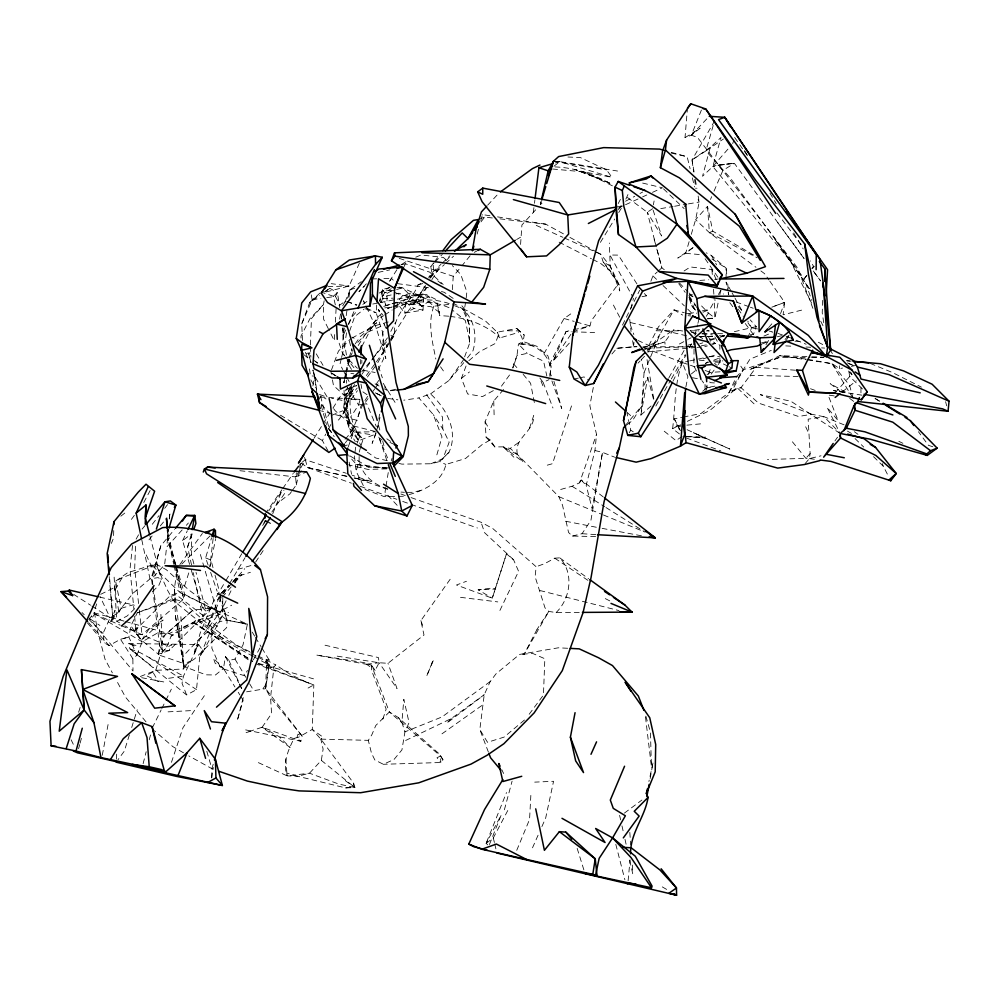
<?xml version="1.0" encoding="UTF-8"?>
<svg xmlns="http://www.w3.org/2000/svg" width="999" height="999" viewBox="0 0 999 999"><rect width="100%" height="100%" fill="white"/><g stroke="black" fill="none" stroke-linecap="round" stroke-linejoin="round"><path stroke-width="0.75" stroke-dasharray="5 3.75" d="M222.802 598.114L222.452 615.621L211.9 627.684L211.875 648.289L220.604 667.994L244.505 675.749L247.452 670.454M189.598 564.36L182.605 540.621L191.458 533.903L191.421 554.383L194.118 564.872M341.596 357.467L342.57 353.396L343.244 327.859M346.428 383.216L346.428 380.232M346.441 378.746L346.453 372.777M361.8 447.427L358.391 440.409L349.313 428.321L343.631 407.679L345.879 389.96L356.693 385.402C342.22 400.349 344.618 425.037 355.282 441.508M860.963 387.849L860.951 393.718L859.914 396.316M361.825 363.399L361.85 360.289M679.407 433.903L672.602 428.708C675.411 406.593 674.2 383.866 682.392 362.537L688.286 361.238M705.007 389.385L705.032 383.853M726.073 278.983L726.136 268.182L711.488 255.544L706.218 252.809M694.03 349.175L693.893 366.096L698.139 374.088M403.359 496.266L384.353 496.653L365.384 489.66L356.119 471.328L359.103 460.576L359.19 453.521M595.629 536.575L572.29 536.051L568.556 532.455L562.499 505.119L558.841 496.678L517.407 454.47L510.189 448.439L503.496 447.053L523.051 461.9L517.407 454.47C513.511 437.899 534.59 431.668 533.728 415.484L528.833 430.132M321.328 760.376L354.882 787.524L338.811 784.078L309.478 773.201L287.113 775.861L286.813 773.064L297.839 776.298L309.478 773.201L321.328 760.376L323.114 749.113L320.841 739.123L323.064 737.162L312.287 729.432L298.651 737.175L294.006 738.423C288.286 750.162 282.38 762.637 287.113 775.861L297.839 776.298L345.654 787.911L354.882 787.524L353.584 783.104L320.841 739.123L312.287 729.432L313.823 684.914L256.905 664.285M113.736 530.581L113.536 537.999L111.389 543.419M250.899 731.231L245.704 732.704L262.125 727.247L300.874 741.246L296.753 738.336L297.989 734.203L302.16 736.151L265.634 688.686L269.206 660.077L266.658 659.552L265.634 688.686L270.554 697.627L302.16 736.151L300.874 741.246L244.193 729.595M135.502 546.303L134.69 568.543L138.611 603.883M707.454 318.881L714.884 318.144L714.085 296.815M822.701 300.362L822.227 312.812L824.088 325.012M594.954 450.524L602.522 452.372L592.07 508.416L586.188 485.352L594.954 450.524L596.528 434.365L589.847 405.631L593.618 385.864M243.269 697.602L237.238 720.754L243.157 700.224L240.697 696.253M310.289 346.553L310.851 357.142M310.352 345.005L311.476 318.531L323.451 304.595L324.775 297.59M211.451 777.821L211.9 768.78L213.574 762.911M448.726 316.196L439.36 315.584L439.535 312.3L435.989 299.475L426.111 294.455L421.191 294.405L380.357 302.535M392.919 303.758L396.978 302.772L404.67 313.124L423.014 310.065L423.663 297.465L402.609 287.887L395.154 286.276M530.844 795.404L529.557 819.43L516.271 851.473M334.653 334.565L334.315 340.746L328.971 330.007M335.352 322.202L336.126 308.291L333.354 296.266L322.427 292.52M360.489 364.036L360.751 359.44M168.082 529.42L167.108 543.543L168.369 529.695M389.523 287.687L382.48 289.46L382.093 296.204L379.583 300.999L386.151 305.419L391.571 304.096M219.867 593.169L227.135 620.229L226.686 627.572L194.68 658.778L183.641 666.333L175.387 615.859L174.363 589.123L177.173 568.256M116.371 759.153L116.746 753.109M611.95 353.958L616.87 348.276L633.653 346.803L633.94 342.133M488.399 752.097L479.832 729.545L484.215 694.742L490.222 681.518L496.003 673.85L519.53 654.432L558.341 647.802L568.781 648.326M549.862 375.187C553.558 358.479 537.849 343.931 521.715 343.831C523.838 339.785 521.328 335.539 518.768 332.405L519.193 330.906L516.783 328.471L497.19 332.205L485.452 320.966L466.97 310.539L454.57 305.706M452.347 289.673L453.259 276.298L460.976 266.97M627.072 424.787L632.704 420.329L641.733 405.981L644.068 372.615L641.321 359.727M376.673 305.057L376.136 312.787L382.692 332.417L385.814 358.566L376.061 327.51L363.449 300.799L366.583 307.205M685.027 137.637L700.112 128.234L691.37 135.202L685.027 137.637L687.312 109.69M490.222 681.518L442.045 716.92L404.945 731.855L401.885 722.364L403.821 699.275L409.078 722.639L404.945 731.855L401.923 749.912L393.993 759.502L383.341 764.285L374.862 760.002L371.478 753.146L368.306 740.346L371.84 734.777L375.774 725.511L389.373 711.975L371.453 665.222L364.123 662.637L316.471 655.057L371.453 665.222L375.137 670.329L379.096 662.749L378.471 657.579L322.315 644.58M199.725 656.842L196.491 689.647L186.626 694.967L129.92 648.863L128.596 643.531L198.689 644.555L203.197 651.061L199.725 656.842L211.9 627.684M169.355 518.931L169.78 514.323L171.304 512.012M377.772 427.847L379.583 413.549M629.732 319.33L631.031 331.506M628.109 880.806L630.057 859.802M176.386 566.633L184.765 594.48L183.766 598.938L142.008 634.602L136.401 634.552L137.213 625.923L134.39 631.181L141.608 640.209L158.379 654.233L169.131 650.536L211.513 608.091L247.402 624.175L243.007 644.929L235.002 659.09L228.908 660.439L225.412 656.543L223.476 668.468L234.952 686.987M467.42 357.954L472.927 350.849C478.571 332.892 472.34 311.351 453.996 303.796L433.828 306.218L423.663 297.465L410.651 293.069L405.744 302.16L404.67 313.124L414.023 308.541L423.014 310.065M213.149 538.486L209.852 566.833M411.089 497.602L481.081 522.265L492.719 528.471L536.151 566.745L535.102 576.76L545.004 607.854L548.788 611.438L556.118 612.549L580.894 612.412M132.53 545.466L129.995 569.155L133.866 608.703M211.8 777.909L213.349 767.519M651.073 405.981L640.859 415.084L644.093 384.94L647.764 377.272L654.095 401.523M306.144 681.98L290.459 674.5L275.836 664.934L273.938 666.895L270.554 697.627L271.591 713.598L262.125 727.247L290.097 747.439L279.121 736.65L262.125 727.247M169.268 518.843L169.78 514.323L167.882 516.633M466.183 297.939L466.87 291.845L460.714 274.375L452.297 265.534M520.579 244.455L521.915 224.987L537.337 207.979M642.032 296.703L646.303 295.891L646.753 292.07M549.949 376.486L551.173 366.483L547.927 355.919L536.663 346.216L523.164 341.558L518.456 343.993L516.97 355.594L513.036 367.894M533.304 212.587L534.265 204.857M534.465 203.309L534.852 200.212M226.136 600.761L221.478 610.289L200.312 638.311L194.493 653.383L195.417 646.128L198.689 644.555L183.504 676.098L182.03 683.254L186.626 694.967M769.829 281.169L784.677 302.385L783.091 314.785L804.869 309.315M805.182 463.561L809.39 458.603L810.127 453.521L808.141 419.155L824.212 416.783L844.58 425.037M159.615 645.916L162.437 650.536L169.131 650.536L171.691 644.355L158.379 654.233L159.615 645.916L153.047 591.258M355.694 447.227L354.433 455.769L356.119 471.328M183.279 669.005L184.078 663.623L190.072 661.338L183.279 669.005L155.769 670.341L138.761 677.122M345.741 329.87L343.219 335.489L344.368 327.859M346.191 315.672L347.103 309.565M348.938 297.365L350.087 289.747L361.313 281.631M258.504 657.342L265.272 661.001L269.905 665.446L268.806 667.807L265.634 688.686L246.616 691.82M346.541 332.767L344.755 344.343L346.99 358.641M312.899 385.939L314.473 376.049L313.361 370.229M354.745 384.503L350.324 390.796L349.2 397.889L344.842 411.401L338.798 419.755L334.99 421.79M350.574 393.643L351.723 386.451M516.783 328.471L524.2 335.09L523.164 341.558L521.715 343.831M385.764 487.637L385.015 492.182L398.613 506.905M386.014 486.126L388.261 472.49M344.618 379.782L343.906 382.654L344.418 379.67M344.667 378.184L345.442 373.713M345.691 372.227L348.763 358.928M465.609 302.322L464.435 309.053L469.305 324.85L469.48 343.781L469.305 324.85L462.887 309.365L464.435 309.053L461.126 304.82M249.85 651.785L236.164 644.855L207.492 623.776L181.731 601.111L172.889 599L137.288 612.762L130.894 625.886L128.921 637.037L136.838 655.244L132.867 658.791L133.004 671.003L89.298 618.381L94.555 613.935L120.28 625.174M640.859 415.084L647.764 377.272M650.162 778.483L653.146 762.137L648.9 781.53M339.598 319.118L340.709 313.162M102.26 755.269L108.229 723.751M653.371 204.832L654.095 200.974M718.131 364.623L719.867 362.25L720.441 359.24M503.608 446.853L494.892 446.94L490.247 439.947L482.167 444.567L465.497 458.541L445.866 464.46C442.145 482.267 422.515 491.458 406.281 495.304M685.851 387.013L687.899 376.81L682.392 362.537L642.906 347.315M210.002 566.495L215.547 539.26M292.307 490.484L296.316 484.877L295.592 476.923L296.453 472.777M376.561 430.794L380.719 414.747M707.692 318.419L714.884 318.144L718.581 300.649M719.817 294.817L720.741 290.447L723.463 294.118M512.587 367.944L516.97 355.594L527.197 353.359L543.568 361.201L546.815 375.936M296.316 484.877L298.901 473.239M299.225 471.778L301.149 463.049L307.48 467.52L351.436 483.166M343.906 382.654L344.543 379.807M344.867 378.396L346.141 372.714M541.033 201.586L540.359 204.52L543.956 201.923M341.271 358.828L339.972 364.273L342.769 369.58M344.967 378.346L346.041 374.026M346.391 372.59L349.937 358.216L346.466 371.291M390.946 340.871L394.655 332.867C392.52 315.047 412.45 300.487 417.957 284.977L422.664 282.567M410.651 293.069L402.447 295.741L396.978 302.772L405.744 302.16L418.593 299.463L423.663 297.465L410.04 294.992L402.447 295.741L391.396 290.934L382.48 289.46L379.583 300.999L384.652 292.744L391.208 288.699M694.879 335.402L697.539 324.85M697.914 323.339L698.676 320.329M143.119 763.661L146.179 751.735M149.238 739.822L151.149 732.379M351.598 384.777L350 390.809L344.393 395.654L346.391 394.655L346.216 393.306M630.694 308.866L633.503 298.326M809.215 288.524L790.621 261.538L712.836 166.521L721.041 137.462L710.289 147.29L702.534 176.261L712.836 166.521L731.718 144.768M152.872 584.627L151.985 578.496L160.827 545.754L174.5 529.42M504.383 809.777L512.087 781.168M78.571 748.688L79.708 744.567M80.082 743.206L81.581 737.712M359.802 400.474L358.566 404.982L350.537 417.282M477.135 234.091L479.183 226.586M480.819 220.592L482.455 214.598L491.508 215.971M541.158 201.636L540.359 204.52L541.258 201.536M194.493 653.383L200.212 633.004L213.311 601.835L225.187 581.78M359.203 452.122L360.801 446.466M361.201 445.054L363.137 439.148C351.498 428.409 349.388 411.8 350.137 396.84L351.598 392.482L346.416 386.201M436.863 454.845L441.983 437L433.304 414.647L418.893 397.939L403.758 400.199M208.129 565.134L205.632 557.879L211.538 537.824M160.827 545.754L151.398 577.584L152.31 585.177M191.546 565.009L187.625 546.89L191.458 533.903M689.123 241.633L685.651 253.346L677.772 258.067L694.38 246.641L685.651 253.346L700.848 254.645M691.283 234.315L695.616 219.68L699.163 202.035L698.139 196.016M175.387 564.185L167.745 532.442L168.594 529.557M155.769 670.341L160.19 655.431L167.42 645.766L171.116 636.076C189.123 621.528 211.776 616.333 231.656 605.219M347.54 298.326L350.087 289.747L355.394 288.037M96.603 603.945L94.343 611.413L97.29 629.969L105.095 659.427L112.363 672.864M350.025 386.738L346.203 399.363L349.313 428.321L363.137 439.148M349.2 357.467L351.885 348.676L352.197 351.236M398.988 463.436L401.898 464.123L430.869 463.761L439.622 461.563L448.951 452.335C458.866 431.168 446.266 408.379 430.557 393.918L418.893 397.939M499.912 610.451L518.606 571.316L513.586 559.79L506.481 553.833L492.27 598.201L456.468 585.002L466.471 581.281M78.634 712.237L80.457 706.405M129.395 734.864L124.313 751.136L117.994 759.727M131.706 727.472L137.25 709.727M413.673 303.933L425.412 285.702L413.673 303.933L405.094 305.382M391.183 461.051L392.058 458.291M732.717 143.619L733.878 139.96M158.379 654.233L164.348 635.614L192.894 610.152L211.513 608.091L217.907 611.688L188.774 589.934L166.246 569.667L155.657 563.848L127.56 572.777L115.609 581.193L114.336 591.283L122.053 577.784L152.585 565.933L155.657 563.848L167.557 590.297L173.239 600.436L219.842 638.386L252.322 655.931M184.565 586.013L189.535 570.566M506.481 553.833L492.27 598.201L478.171 589.847L492.644 587.974L495.716 589.023L478.171 589.847M367.707 396.366C357.492 410.152 357.043 429.857 342.757 441.196M433.828 306.218C427.397 323.164 432.467 341.883 435.826 359.028M382.842 719.193L386.163 709.078L371.453 670.117L371.453 665.222L366.546 664.235L375.137 670.329M571.515 405.919L552.509 463.686L544.805 465.859M171.453 762.349L182.954 727.759L204.857 694.979M124.051 621.128L94.118 612.787L91.146 616.395M348.276 446.828L353.596 432.018L375.124 431.83M349.65 331.019L354.67 316.646L363.961 309.253M376.061 432.192L372.14 443.381L376.099 433.266M560.689 489.473L572.04 486.251L579.532 482.829L596.528 434.365M187.625 546.89L192.795 532.255M750.399 334.69L753.458 334.565L756.268 326.611L750.212 319.88M299.688 467.12L300.662 464.41M747.876 337.924L751.535 327.834L747.789 321.104M357.192 443.119L359.69 436.263L348.514 419.018L344.355 403.933L344.068 390.247M272.727 513.761L281.368 491.933L283.978 490.222M464.622 356.855L469.88 342.532L465.409 320.604L452.497 310.115M706.305 389.947L707.18 387.562L706.83 383.154M780.531 313.649L784.677 302.385L771.99 307.03M331.431 370.08L338.461 351.074L350.524 338.886M302.472 340.372L301.735 323.863L309.628 302.66L312.175 299.712L319.767 294.83M493.344 390.621L482.517 396.578L467.632 393.956L461.401 378.396L467.682 361.675M110.727 621.628L115.022 610.302L112.937 619.692L110.727 621.628L132.979 593.306L150 578.883L158.142 577.609L161.264 579.645L158.766 585.526L152.185 591.858M650.861 281.293L652.921 275.911L657.379 271.853M350.324 390.796L344.355 404.945L344.842 411.401L342.882 414.086L349.2 397.889L357.18 388.024M136.838 655.244L142.183 641.795L157.467 633.004L168.943 633.628L172.852 635.202L193.868 623.189L252.622 661.276M219.305 596.715L207.118 627.297L220.404 599.425L220.417 593.93L229.445 585.764M812.899 308.341L797.602 268.007L697.464 137.412L691.37 135.202L701.935 108.704M489.423 844.58L501.236 814.972L486.126 843.368L490.422 847.227M708.303 374.288L711.026 367.47M486.55 842.269L506.505 792.532M380.981 302.572L382.629 298.526L386.963 295.866L394.455 294.218M344.967 302.073L350.087 289.747M644.068 372.615L649.962 358.429M650.549 357.005L659.989 334.29L674.063 309.852L684.315 312.749M494.892 446.94L486.101 437.212L485.077 421.803L493.743 401.011L503.746 389.26M710.476 199.45L711.663 196.678M714.035 191.134L722.926 170.354L734.377 163.337L804.095 258.579M301.735 323.863L312.175 299.712L311.164 294.48M342.882 414.086L349.875 397.989M359.428 263.049L349.101 286.039L324.213 292.42M404.183 266.483L405.382 263.761L429.72 272.178L443.181 284.465M532.504 847.801L538.761 833.653M541.895 826.585L545.654 818.106L553.558 781.293L534.715 782.13M348.276 324.25L353.958 311.613M304.233 354.882L307.729 357.879L310.027 352.784L303.059 353.883M132.867 658.791L120.517 639.26L128.921 637.037L120.517 639.26L109.116 645.591L104.371 642.894L103.009 633.441L110.115 617.732L118.943 612.337L121.154 608.279L115.609 581.193L122.053 577.784M350.537 386.925L344.218 400.811L331.531 398.114M625.874 199.088L629.045 192.145M348.651 324.35L352.31 316.496L357.093 310.989M318.768 399.95L320.529 396.178L326.011 398.951M683.179 417.07L700.898 413.561L728.995 392.632L736.488 376.71L743.231 369.792L749.912 359.19L771.265 350.387M182.605 540.621L187.325 530.806M228.796 595.317L232.13 588.511M234.79 583.066L238.112 576.261L241.858 574.537L232.105 585.851M350.299 356.78L352.272 352.722M152.298 727.909L161.139 709.927M161.826 708.541L165.222 701.623M165.909 700.237L171.353 689.173M622.502 325.087L639.647 290.297M672.939 381.243L685.814 355.219M378.047 370.005L383.554 358.903L382.692 332.417L385.651 329.27M642.357 351.086L647.477 348.127L658.466 326.86L674.063 309.852L682.592 315.085M549.35 364.697L566.046 331.531L572.04 330.132M361.925 346.316L374.588 321.728L383.429 315.834M326.735 297.652L335.464 296.416L337.425 292.632L329.882 288.324L327.36 289.385M390.784 331.418L395.479 322.427M328.159 451.123L322.39 440.547L325.774 434.115M328.484 428.971L331.181 423.826M618.206 203.571L620.379 199.45M486.126 843.368L493.306 837.936L508.566 809.015M143.781 502.497L150.137 490.509M795.479 370.229L756.118 367.307L740.996 387.699L731.93 390.971L743.231 369.792L779.22 357.492L809.989 357.53M388.424 342.844L377.422 363.374L382.342 377.784M389.16 341.471L409.028 309.965L425.836 288.274M202.56 652.622L222.452 615.621M687.861 345.941L689.884 347.003L691.92 343.231M267.395 520.954L265.122 520.754L262.312 525.924L265.771 520.879M296.765 475.249L305.307 459.677L304.558 457.405M668.905 377.822L685.351 348.127M253.346 659.864L259.977 647.964M786.575 339.847L789.372 334.84M136.101 539.148L138.961 534.09M629.245 432.767L630.731 430.157L626.997 412.999M543.918 353.808L564.073 318.519L572.127 312.962M655.856 406.044L670.566 380.294M671.34 378.946L685.264 354.558M689.135 347.777L691.458 343.718M223.601 593.906L228.796 584.865M229.545 583.578L245.042 557.742M694.068 171.94L692.032 159.902L714.41 121.279L705.868 150.949L692.032 159.902L693.618 171.928M703.034 312.212L709.789 309.315L715.259 299.875M718.393 294.48L720.741 290.447M376.361 361.85L390.06 342.195M225.974 580.444L241.795 553.696M579.532 482.829L581.193 480.032L603.159 496.828M342.682 305.844L345.592 300.974L337.949 306.393M94.118 612.787L94.555 613.935L91.409 619.168L89.298 618.381M518.556 442.582L510.189 448.439M600.387 242.382L614.735 219.018M618.718 212.525L621.902 207.33M765.971 344.717L769.105 339.61M391.433 339.835L393.856 336.039M618.481 209.753L622.177 203.833M728.995 392.632L743.231 369.792L738.823 363.236M314.086 438.224L322.302 425.124M323.127 423.813L329.695 413.324M332.979 408.091L341.208 394.98L351.598 392.482M414.285 302.685L417.095 302.897L426.935 287.387M431.868 279.633L438.424 269.293M358.191 345.529L368.007 330.12L378.996 315.896L382.217 313.174M396.89 269.73L388.723 282.48L391.571 278.409L394.455 281.468M430.444 277.897L433.803 272.69L433.166 265.047L430.756 266.696L431.98 272.877L428.546 277.41M706.243 316.321L708.403 313.012L699.799 304.096M430.407 277.909L433.803 272.69L431.98 272.877L440.984 264.31M255.619 562.1L264.173 549.075M141.608 640.209L148.888 629.27L163.087 620.067L141.608 640.209L134.39 631.181L124.9 625.836M268.756 510.864L281.368 491.933M391.233 337.999L394.655 332.854M570.904 334.315L549.775 365.422M572.29 536.051L582.042 533.703L590.933 520.329L602.522 452.372L614.71 457.192M362.625 403.696L360.839 406.356L357.18 420.379L321.478 410.976M647.976 351.948L659.989 334.29M386.451 341.895L361.788 371.778M271.84 512.05L286.588 490.596M365.484 402.222L368.019 398.564M373.077 391.221L374.762 388.786M375.599 387.562L378.122 383.891M265.16 513.911L281.855 489.822M282.729 488.561L293.269 473.351M376.186 384.128L378.733 380.457M355.244 343.831L360.302 336.551L376.635 322.727L356.905 343.269M262.937 688.786L265.572 685.002M834.927 440.946L837.537 437.2M361.8 374.413L374.175 356.755M375.05 355.494L387.425 337.849M430.557 393.918L449.013 380.432L463.573 359.715M337.212 656.156L379.096 662.749L387.987 663.299L424.001 634.989L420.866 620.641L451.96 576.723M291.496 491.608L289.897 493.843L277.135 503.434M682.667 331.019L673.751 329.608L664.884 341.883L644.667 348.389M179.87 564.522L202.397 533.441M501.461 386.151L511.725 371.99M344.355 404.945L351.099 399.375L357.455 390.684M367.432 377.035L376.511 364.61M131.406 519.393L134.94 514.56M366.321 375.562L375.449 363.099M711.151 374.138L717.257 365.821M806.705 275.387L804.158 278.833L811.775 300.374M811.8 268.506L813.498 266.209L810.326 260.889M529.183 714.248L543.444 695.029L544.83 658.741L532.729 653.446L519.53 654.432M433.541 262.999L430.756 266.696L433.903 263.324M434.465 261.775L440.047 254.383M345.292 442.882L348.988 438.049M349.912 436.85L353.596 432.018L373.476 434.965L356.456 441.595M556.118 612.549C570.504 598.676 574.225 572.964 559.74 557.854L554.745 558.179L544.855 563.561L536.151 566.745M480.981 221.865L484.69 217.083L492.332 217.969M463.748 362.687L449.013 380.432M152.298 524.263L158.966 515.671M164.685 508.304L167.532 504.632M442.957 759.789L440.522 756.018L389.373 711.975L398.301 717.532L439.747 754.307L442.957 759.789L440.821 762.512L383.341 764.285M332.442 379.895L333.479 385.464L343.768 394.93L344.18 394.393M470.129 255.707L461.95 265.796M299.4 465.222L301.149 463.049M806.942 275.399L804.158 278.833L729.907 177.46L705.868 150.949L723.351 139.036M812.499 268.544L814.347 266.258M148.976 539.822L152.76 535.189M160.315 525.911L166.945 517.794M345.879 389.96L347.54 387.949M142.095 529.108L145.08 525.549M624.687 426.273L641.733 405.981M785.052 339.51L789.06 334.777M768.593 327.647L774.25 321.016M222.352 597.165L231.131 586.987M217.47 599.687L221.503 595.104M222.515 593.955L231.593 583.628M232.605 582.479L244.705 568.706M810.127 453.521L805.881 458.316L767.507 459.515M753.608 255.057L712.799 231.194L707.517 206.368L695.616 219.68L709.377 232.617L755.993 267.282M834.889 393.069L849.724 376.511L852.547 375.612L850.624 371.94M182.155 529.92L166.583 547.19L164.61 564.835L151.985 578.496M186.313 525.312L188.386 523.001M569.305 343.144L553.209 360.951L566.046 331.531L571.278 331.73M434.952 262.2L442.282 254.32M487.649 205.207L499.125 192.857M366.333 283.828L358.916 291.745L364.26 286.363M223.476 668.468L215.185 663.261L213.424 658.216L223.476 668.468L215.459 674.987L205.881 674.824L183.641 666.333L182.705 656.58L199.325 638.923L219.955 621.54L227.135 620.229L247.402 624.175L227.135 620.229L211.513 608.091L184.765 594.48M691.37 135.202L708.154 117.42M638.036 363.137L640.084 360.976M641.121 359.89L645.229 355.557M451.198 718.593L446.628 723.264L484.215 694.742L451.198 718.593L403.833 741.345M210.127 535.851L181.431 564.472M239.972 470.716L295.592 476.923L301.511 470.916M221.466 592.894L228.746 585.614M232.904 581.455L238.112 576.261L250.424 572.29M134.39 631.181L170.904 594.954L180.232 592.732L211.513 608.091L206.069 611.351L202.66 616.346L193.182 572.564M448.951 452.335L439.622 461.563L445.866 464.46M429.383 277.048L441.408 265.197M445.779 260.889L451.236 255.507M647.202 350.462L654.982 342.819L673.751 329.608M134.653 608.728L126.973 616.121L116.771 621.241L113.923 573.576M442.12 263.237L450 255.744M125.549 621.54L168.943 633.628L193.669 622.227L197.44 618.668L223.651 639.235M319.917 293.107L309.628 302.66L319.755 295.492M429.695 278.047L444.368 264.585M164.348 635.614L162.862 636.987L192.894 610.152M445.517 263.536L453.534 256.206M658.503 270.841L661.85 267.794L656.718 248.289M233.966 581.68L241.858 574.537M333.354 296.266L337.425 292.632L339.772 307.605M468.856 360.689L479.433 351.785L495.129 343.569L498.976 334.066L497.19 332.205L499.95 337.874L518.768 332.405M524.487 720.004L504.058 737.112L487.524 742.307L479.832 729.545M691.383 373.926L697.19 369.131M702.697 391.271L707.18 387.562L717.519 385.689M302.197 462.212L305.307 459.677L346.378 473.314M461.401 378.396L469.443 371.953M553.958 166.221L559.74 161.613L617.544 171.041M120.854 516.196L126.586 511.625M842.219 391.895L856.343 380.819M395.954 293.881L398.951 293.231L404.333 295.367L417.694 301.86L421.953 306.531L427.972 301.823L432.405 300.624L437.25 304.158L439.36 315.584M624.412 813.086L641.92 800.037M362.837 304.37L367.844 300.786M441.983 733.828L483.616 704.258M324.812 291.908L329.882 288.324L324.825 291.583M680.282 426.523L677.572 425.262L672.602 428.708L680.369 424.7M692.032 159.902L710.289 147.29M682.105 436.413L675.986 440.634L661.525 429.046M384.69 314.997L392.257 309.94M393.519 309.103C410.651 299.45 432.417 299.987 450.149 308.204M652.634 208.691L647.252 212.275L624.487 195.267M705.369 363.499L707.704 361.95M395.879 305.994L406.131 299.225L417.694 301.86L421.953 306.531M707.017 374.637L710.526 372.365L721.078 371.753M401.748 264.36L407.779 260.502M684.09 270.966L690.384 266.958L711.912 269.505L716.62 280.669M596.74 252.085L600.761 254.283L610.227 266.134L619.243 285.052L615.996 287.05L591.221 320.891L590.059 325.936L574.05 331.293M731.93 390.971L737.2 387.824L740.996 387.699L758.603 403.121L798.513 416.483L811.775 414.26L824.212 416.783L839.085 432.342M516.57 239.548L520.516 237.25M391.396 290.934L382.093 296.204L386.151 305.419M351.873 338.137L373.551 326.149L389.535 321.603M379.258 293.057L389.872 287.25M308.079 688.049L313.823 684.914L255.369 662.674M625.549 201.236L634.752 196.279M640.009 193.456L642.644 192.033M679.382 344.006L687.225 339.847M688.536 339.148L691.146 337.762M618.581 208.129L621.328 206.731M474.25 252.347L476.673 251.124M171.116 636.076L172.852 635.202M100.712 594.305L114.685 587.424L118.943 612.337M687.337 421.341L709.665 410.577L737.2 387.824L755.881 405.544M542.857 385.726L539.71 377.797L543.156 382.367L549.013 379.657M756.118 367.307L750.087 369.405L779.882 355.669L810.289 356.718M625.536 204.733L641.146 197.565M642.569 196.915L646.815 194.967M652.497 192.357L662.424 187.8L640.072 182.455M295.592 476.923L306.668 471.84M417.694 301.86L428.996 296.815L432.405 300.624M368.069 332.005L384.44 324.775M642.632 347.977L654.982 342.819M430.869 463.761L442.919 458.728L449.163 442.195L442.794 428.946L433.304 414.647M415.759 257.193L421.079 254.982L443.356 257.43L447.827 261.476M707.517 206.368L709.377 232.617L712.799 231.194M763.935 336.064L772.389 332.542M331.543 415.384L342.744 410.789M391.62 307.005L387.575 308.654L391.883 307.542M392.969 306.443C411.738 299.013 434.453 297.003 453.184 305.182M762.387 343.931L767.657 341.783M750.087 369.405L779.22 357.492M199.538 622.277L222.752 613.099L221.478 610.289L228.546 612.674M784.677 302.385L771.69 307.23M479.582 219.068L484.69 217.083L482.455 214.598M705.656 363.286L719.829 357.867M708.129 357.292L699.512 360.102L706.193 360.864M709.565 356.818L716.745 354.483M689.884 347.003L692.744 346.066M699.899 343.756L702.759 342.832M709.914 340.522L718.506 337.737M719.929 337.275L724.225 335.889L719.767 335.489M383.741 306.406L421.191 294.405L428.996 296.815M342.532 446.503L349.363 444.355M704.77 346.715L707.404 345.904M712.674 344.305L715.309 343.494L708.553 337.5M171.041 596.266L176.174 594.692L219.256 628.034M417.957 284.977L422.977 283.466M555.282 162.924L559.74 161.613L611.987 177.347L606.543 169.88L580.394 157.58L567.956 157.005M237.712 569.393L253.908 564.71M121.154 608.279L133.129 604.845L136.026 605.831M761.35 343.007L768.681 340.971M395.129 289.91L384.652 292.744L382.48 289.46M396.628 289.498L402.609 287.887L410.04 294.992M756.268 326.611L732.604 332.068M393.319 307.18L407.692 303.471L431.468 306.818L439.535 312.3M688.336 345.042L691.333 344.28M709.278 339.697L715.259 338.174M721.228 336.651L724.225 335.889L721.178 336.001M777.347 336.788L781.593 335.714M400.999 264.847L405.382 263.761M792.407 441.808L805.881 458.316L809.39 458.603L821.003 455.794M395.691 389.248L388.286 390.971L384.328 388.848M573.551 329.782L590.059 325.936L575.624 321.815M137.288 612.762L174.126 600.099L172.889 599M689.76 360.914L707.442 357.03M708.915 356.705L719.58 356.581M378.159 272.377L389.772 269.867M420.841 490.521L411.85 492.345L405.894 492.332M688.636 313.798L696.191 312.2M702.235 310.914L709.789 309.315M574.038 379.008L578.334 378.122M579.77 377.822L584.065 376.935L588.873 380.232M372.802 304.033L378.846 302.834M807.741 359.328L832.092 363.711L839.635 368.643L842.557 368.057M851.335 366.333L857.179 365.172M680.669 425.749L677.572 426.049L674.325 418.831L681.705 417.37M265.272 661.001L268.806 667.807L273.938 666.895M346.391 394.655L343.768 394.93M660.776 208.604L673.064 206.506M674.6 206.244L686.875 204.146M688.411 203.883L699.163 202.035L696.803 195.979M731.718 163.324L712.836 166.521L717.519 165.06L734.377 163.337L717.519 165.06L722.926 170.354M701.423 345.716L710.164 344.28M618.119 206.781L622.702 206.031M361.276 404.558L358.566 404.982L353.159 396.391L351.173 385.539M362.625 404.345L366.683 403.708L376.348 426.561M168.631 678.284L183.504 676.098L140.235 652.709L129.92 648.863L153.496 667.557M711.613 344.031L715.309 343.494L709.914 341.758M699.562 329.495L690.022 330.869L698.9 330.894M312.175 299.712L320.904 298.476M345.654 787.911L353.871 786.925L354.882 787.524M366.546 664.235L379.096 662.749L397.04 688.586L387.987 663.299M384.752 307.879L391.783 307.13M395.354 390.234L388.286 390.971L384.465 386.763M686.837 425.162L702.285 423.701M647.539 351.873L695.491 347.552M697.04 347.415L701.673 346.99M616.87 348.276L636.987 346.503M632.604 340.684L633.653 346.803L636.226 346.566M699.824 280.419L708.753 279.77M714.697 279.333L717.669 279.108M168.069 711.85L191.084 710.614M699.912 336.75L706.031 336.501L699.887 336.775M707.567 336.438L713.686 336.188M719.804 335.939L724.387 335.751M707.492 336.501L713.573 336.276M382.629 298.526L393.219 298.164M647.477 348.127L695.604 346.678M386.763 468.856L368.057 469.43L349.151 465.022M371.653 278.946L377.784 278.783M383.916 278.609L391.571 278.409M327.797 286.601L349.101 286.039L331.218 283.654M713.523 361.076L722.814 360.901M633.653 346.803L636.738 346.79M642.931 346.79L692.394 346.728M710.152 387.562L707.18 387.562L701.86 380.569M351.099 399.375L359.915 399.388L319.418 397.015M811.525 357.53L823.838 357.555M656.081 330.769L682.305 330.844M706.305 330.919L709.265 330.931L706.493 330.519M702.085 333.616L716.021 333.666M717.569 333.666L723.763 333.691M507.467 330.756L519.193 330.906L524.2 335.09M687.312 436.6L705.294 437.025M798.176 376.511L750.137 375.349L750.624 379.345M320.841 739.123L368.306 740.346M572.589 331.78L594.63 332.53M811.812 356.768L823.975 357.192M727.921 366.133L719.867 362.25L713.199 362.013L716.433 364.997M794.967 341.196L801.186 341.471M389.011 467.944L368.244 466.958L356.293 464.348L348.601 455.594M396.953 287.6L402.609 287.887M785.763 345.879L793.543 346.316M805.993 347.015L810.664 347.277M821.553 347.902L824.662 348.077M554.72 161.314L559.74 161.613M684.278 436.588L704.72 437.887L729.832 449.063L693.568 432.717L704.72 437.887L683.441 436.188M714.397 382.929L710.214 382.654L707.117 378.346M582.042 533.703L597.502 534.715M191.346 570.304L202.26 607.392L211.513 608.091M386.8 468.369L368.244 466.958L347.64 454.495M400.974 492.07L404.408 492.332M532.991 345.167L518.456 343.993L527.197 353.359M846.84 360.751L849.899 361.014M701.96 333.878L712.349 334.815M552.559 169.006L584.403 171.953L611.987 177.347M846.615 360.776L851.073 361.188M688.086 315.684L690.833 315.971M689.535 294.543L692.594 294.905M499.962 218.856L545.779 224.188L564.547 234.465M460.527 597.34L497.777 601.91M555.019 166.92C575.511 167.62 595.142 174.7 612.599 185.102M428.509 287.762L396.378 283.504M356.293 464.348L386.85 468.144M809.39 458.603L817.082 459.602M806.193 359.128L779.882 355.669L805.993 359.69M450.037 316.371C468.369 318.681 486.401 324.887 499.95 337.874M387.712 398.439L397.889 399.825M641.42 535.789L598.95 527.759M497.527 216.883L545.779 224.188M834.202 395.916L828.059 394.98L838.111 420.666L827.01 407.205L839.447 432.08M807.529 359.927L832.092 363.711L849.55 385.289L853.258 398.738M691.57 332.43L698.988 333.604M862.012 395.192L833.528 390.597L846.815 392.844L830.157 383.666L843.593 393.793M350.861 373.314L353.871 373.801M553.471 161.239L606.543 169.88M757.467 328.933L751.535 327.834L747.939 322.789M769.355 331.131L772.314 331.68M362.987 370.204L375.149 372.49M141.658 677.684L164.872 682.167M354.096 478.084L371.316 481.593L352.247 475.262M565.659 521.253L597.427 527.472M692.432 377.709L698.476 378.896M305.307 459.677L307.48 467.52L346.99 476.223M354.595 477.909L371.316 481.593M307.48 467.52L346.578 476.373M671.228 153.072L687.15 156.731L690.122 168.806M99.7 597.115L133.129 604.845M387.375 460.726L375.761 458.004L367.32 452.16M686.513 335.776L629.457 322.327L633.841 334.553M375.149 431.431L352.51 425.724L335.252 410.814L332.105 406.568M539.947 590.521L618.98 610.589M135.976 645.429L128.596 643.531L135.739 646.59M671.191 152.31L687.15 156.731M258.391 663.373L313.499 678.821M685.776 313.162L691.633 314.81M564.073 318.519L574.175 321.403M441.408 291.483L444.28 292.32L455.669 300.1M932.791 446.728L928.446 445.329L918.418 431.718M399.225 258.354L453.259 276.298M682.392 362.537L689.06 364.81M690.396 365.259L695.741 367.07M346.99 301.448L356.843 304.795M160.19 655.431L184.078 663.623M777.934 333.366L790.459 337.937M705.119 370.492L710.526 372.365M212.887 769.205L188.811 755.893M319.48 394.493L327.31 397.215L314.473 376.049L312.899 370.042L315.871 380.681L314.473 376.049L310.439 375.924L309.428 368.531M358.604 479.095L387.762 489.373M400.886 494.006L405.257 495.541M240.884 622.439L247.165 624.65M810.489 388.736L816.345 390.821M360.227 486.301L396.853 499.325M402.709 501.423L477.435 528.009M736.126 301.998L748.963 306.705M750.386 307.23L753.234 308.266M686.4 438.024L720.803 450.874M848.988 363.811L853.171 365.422M811.775 414.26L760.339 394.655L790.883 401.248L840.147 433.454M609.003 182.705L574.6 169.318L609.003 182.705L612.574 185.602M346.978 301.523L356.705 305.369M365.047 308.679L376.136 312.787L366.695 308.142M796.153 340.234L806.131 344.255M387.6 488.798C374.063 484.965 361.775 474.975 359.103 460.576M870.254 363.436L892.419 372.527L921.428 387.15M558.841 496.678L602.01 514.41M603.446 514.997L645.167 532.13M847.414 362.887L853.096 365.247M205.632 557.879L210.989 560.114L212.999 567.619M121.703 625.799L167.42 645.766M536.251 225.387L562.899 237.325M564.298 237.949L600.761 254.283L603.146 261.875L619.243 285.052L619.73 290.984L610.227 266.134L609.353 243.019M637.886 340.434L650.624 346.266L664.884 341.883L665.172 346.378M258.366 762.624L287.113 775.861L285.714 757.654M417.095 302.897L420.766 304.595M687.075 429.682L704.72 437.887M389.972 442.445L392.757 443.768M689.273 294.98L693.044 296.79M729.258 366.783L731.942 368.082M376.898 393.681L382.242 396.291M375.299 392.832L382.142 396.216M584.403 171.953L613.274 186.264M898.813 441.296L902.884 443.319M605.282 598.601L611.962 601.985M258.054 655.931L275.836 664.934M559.153 242.17L591.445 258.753M592.794 259.44L600.861 263.586L610.614 271.378L619.243 285.052M818.318 342.245L823.7 345.042M709.377 232.617L757.167 257.779M351.898 337.075L354.133 338.261M517.407 454.47L503.496 447.053L513.836 457.18M375.087 383.891L379.046 386.014M265.122 520.754L271.703 524.288L269.555 522.614M219.243 636.176L250.387 652.971M251.736 653.696L257.155 656.618M253.671 656.668L269.905 665.446M569.917 237.4L595.392 251.348M116.771 621.241L119.48 622.777M847.439 431.106L851.46 433.441M183.504 752.821L172.902 746.653L154.358 730.719M662.3 886.9L668.793 890.683M875.149 398.476L881.792 402.435M610.227 266.134L603.146 261.875L610.614 271.378M280.469 415.209L322.39 440.547M691.296 331.643L697.639 335.514M698.913 336.288L702.722 338.611M572.04 486.251L604.682 506.73M605.993 507.554L643.856 531.318M875.099 398.514L880.306 401.785M73.626 594.355L90.559 605.207M91.871 606.043L110.115 617.732L99.95 596.328M711.962 259.003L726.136 268.182L726.748 274.113M331.443 373.189L335.14 375.599M630.731 430.157L633.254 431.805M486.101 437.212L490.247 439.947M193.868 623.189L193.669 622.227L252.635 661.276M554.745 558.179L587.924 580.344M90.484 619.168L99.888 625.449M149.201 657.617L196.491 689.647M366.995 394.655L362.275 391.446L360.989 384.078M386.8 438.786L390.609 441.396M193.669 622.227L250 660.963M314.073 360.439L317.782 363.062M332.63 373.551L336.351 376.173M559.74 557.854L588.573 578.733M854.37 431.705L857.991 434.328M345.342 780.681L353.871 786.925L353.584 783.104M760.901 270.941L764.585 273.676L768.955 279.92M849.699 398.401L854.582 402.073M405.744 302.16L414.023 308.541M315.097 361.313L317.357 363.062M664.285 269.705L661.85 267.794L656.83 249.101M708.403 313.012L714.884 318.144M94.555 613.935L93.906 613.411L142.183 641.795L130.894 625.886M437.862 280.894L441.433 283.828M543.156 382.367L552.947 407.979M390.871 335.252L393.094 337.138M626.91 412.275L631.493 416.383M386.8 460.289L378.821 437.125L382.118 440.184M513.586 559.79L484.59 532.692L481.081 522.265M652.921 275.911L657.417 280.195M663.036 285.539L684.39 305.869M663.511 188.848L684.165 208.616M152.585 565.933L180.232 592.732L174.076 565.771M862.462 388.936L849.724 376.511L848.775 371.104M855.044 438.561L863.735 447.077M873.526 456.668L883.303 466.246L888.735 476.798M82.018 612.537L84.228 614.735M88.649 619.143L103.009 633.441M344.68 355.519L342.57 353.396L338.411 341.021M348.913 359.777L357.367 368.294M687.712 309.103L693.106 314.56M523.164 374.325L530.594 383.266L534.677 404.208M679.395 282.929L687.986 291.845M689.06 292.957L694.43 298.526M202.26 607.392L206.069 611.351L196.041 572.377M321.266 404.483L329.495 413.199M581.193 480.032L586.188 485.352M513.449 363.898L518.306 369.118M462.887 309.365L464.435 311.026M738.111 306.418L743.156 312.025M88.649 622.639L109.116 645.591M689.335 298.576L691.545 305.582L695.591 310.165M848.626 371.016L852.547 375.612M87.388 622.839L104.371 642.894M145.991 721.827L125.437 697.052L115.996 679.582M691.545 305.582L696.428 311.588M385.801 328.084L378.246 309.328L382.992 315.259M344.468 355.781L342.57 353.396L344.455 347.615L342.57 328.147M345.417 356.98L355.831 370.117M636.962 283.916L618.331 255.107L609.952 255.02L632.767 296.978M644.43 293.494L646.303 295.891M328.696 428.496L333.304 434.49M776.972 212.962L803.196 247.315M328.284 428.359L334.203 436.588M678.683 283.604L685.214 292.332M688.948 297.327L695.479 306.056M729.819 302.697L733.466 307.605M745.279 323.539L753.458 334.565M398.301 717.532L401.885 722.364M777.584 222.402L804.145 258.516M813.298 270.979L820.629 280.931L813.248 271.054M738.036 308.928L743.431 316.496M426.573 394.717L442.47 416.995L442.794 428.946M734.652 137.512L743.593 150.225M744.48 151.498L748.051 156.581M688.898 295.629L695.966 305.669M809.302 288.723L774.3 238.299L790.621 261.538L813.024 305.956M705.094 258.741L718.281 277.734M440.534 366.795L444.942 373.151M383.191 383.279L396.228 404.283M238.237 692.282L239.872 694.929M252.248 632.155L254.67 636.138M255.482 637.474L261.126 646.778M261.938 648.114L269.206 660.077M832.092 363.711L852.472 397.452M744.58 150.549L747.751 155.869M769.929 193.082L776.26 203.721M793.693 232.967L803.196 248.926M310.764 379.87L315.522 387.849M351.511 369.418L347.664 362.937L347.215 360.077M235.002 659.09L245.804 677.285M249.65 683.791L253.509 690.284M316.258 353.846L323.027 365.347M830.094 349.65L832.354 353.609M485.077 421.803L489.585 429.757M731.305 291.483L726.061 282.068L727.846 290.622M732.055 292.832L734.302 296.878M735.052 298.214L743.293 313.024M714.847 336.875L719.854 345.954L719.867 350.399M711.488 255.544L716.583 264.835M378.246 309.328L379.408 311.451M674.325 418.831L680.506 430.731M550.062 373.326L551.423 375.874M335.464 296.416L339.772 304.495M343.469 370.916L346.278 376.236M346.978 377.56L349.076 381.556M385.976 344.33L387.312 346.903M613.423 305.07L619.68 317.17M348.514 419.018L353.996 429.695L359.69 436.263L358.391 440.409L349.35 423.077L347.065 405.045M820.728 321.228L824.225 328.172M225.412 656.543L238.624 682.704M239.31 684.09L242.095 689.597M615.809 844.342L624.887 879.782M328.309 328.671L323.626 319.268L323.451 304.595L310.002 318.606L300.961 336.126L301.074 339.198M71.091 739.76L74.913 747.589M501.823 769.754L503.621 773.501M805.681 426.798L808.591 433.017M146.204 554.92L156.281 576.635M228.908 660.439L239.048 682.642M239.685 684.028L242.22 689.572M689.235 297.09L696.603 313.386M378.821 437.125L388.823 460.976M305.407 352.36L307.729 357.879M882.204 463.561L883.303 466.246M677.572 425.262L680.406 432.23M420.866 620.641L423.576 627.946M551.923 380.981L561.713 408.466L553.471 379.707M210.639 572.377L217.133 591.233M219.131 597.027L227.135 620.229M653.109 210.127L661.638 235.976L647.252 212.275L656.331 246.79M577.16 848.363L584.053 870.441M175.949 565.159L167.57 537.312L167.158 530.069M200.374 554.495L219.955 621.54M206.818 751.285L211.9 768.78M645.878 716.133L650.461 732.367L651.423 766.67L645.404 716.246M321.116 405.132L326.448 424.587M654.12 239.036L655.282 243.344M215.022 575.137L219.468 591.67M320.529 396.178L329.72 430.619M378.521 425.199L380.457 432.492M382.767 441.246L383.928 445.616M349.325 341.009L351.985 351.086M174.675 564.373L167.57 537.312L173.726 564.273M175.075 565.871L183.766 598.938L175.749 565.696M266.658 659.552L268.806 667.807M149.975 536.076L161.264 579.645M945.603 401.71L946.652 405.806M692.357 177.872L694.58 186.925M493.306 837.936L494.38 842.457M494.73 843.968L496.166 849.999M619.605 815.371L620.616 819.867M621.965 825.861L623.651 833.353M624.999 839.335L626.336 845.329M629.707 860.314L632.742 873.788L632.442 863.398M141.833 540.009L150 578.883M728.146 292.045L728.733 294.892L727.509 281.518M349.151 462.087L351.573 474.238M330.894 371.541L331.406 374.325M175.387 615.859L182.705 656.58M647.027 359.628L654.47 402.947M695.341 179.47L696.865 188.499M316.646 389.373L314.473 376.049L316.695 391.795M153.097 586.163L162.437 650.536L160.901 614.26M694.617 179.445L695.816 188.461M174.363 589.123L183.641 666.333L180.744 614.298M139.286 610.027L142.008 634.602M134.615 616.308L136.401 634.552M341.421 316.159L341.708 319.156M341.121 313.162L341.683 319.106M342.52 328.047L343.219 335.489M167.47 529.333L167.745 532.442M109.191 576.61L112.937 619.692L109.49 576.198M711.912 269.505L712.387 275.574M713.486 289.223L713.96 295.304M629.82 832.404L630.669 844.729M839.497 365.784L839.635 368.643M493.743 401.011L494.118 415.06M386.963 295.866L387.025 302.859M719.867 357.804L719.867 362.25M432.08 662.774L426.648 676.173L433.766 659.502L432.08 662.774M537.062 629.295L524 654.582L548.788 611.438L537.062 629.295M152.909 672.102L146.129 675.486L158.391 681.618L152.909 672.102M440.522 756.018L437.013 757.729L440.821 762.512L440.522 756.018M311.001 362.6L308.566 353.559L310.926 362.55"/><path stroke-width="1.5" d="M394.18 461.738L394.168 466.171L412.312 505.382L406.993 515.959L374.575 505.719L353.996 486.388L353.384 483.354M265.147 518.006L265.16 513.911M210.439 729.02L204.258 710.626L211.501 721.728L225.824 723.189L222.115 730.644L248.938 682.255L267.345 634.727L267.582 596.84L260.489 569.78C237.3 540.659 199.688 524.65 162.587 527.622L131.618 543.993L111.289 567.594L85.752 622.414L63.162 676.485L49.95 721.34L51.111 745.841L55.919 746.265M482.767 188.112L482.742 194.268L477.672 191.845L482.767 188.112L559.228 202.51L567.744 214.985L568.631 234.003L559.153 244.755L546.553 255.919L526.598 256.818L482.117 201.748L477.672 191.845M816.146 269.68L816.258 254.533L724.774 117.308L709.203 116.309M694.068 344.568L694.118 338.411L684.765 328.221L687.936 281.293L717.17 285.839L722.277 274.9L688.398 234.678L676.947 224.226L618.231 181.443L615.022 187.15L616.271 213.311L618.456 234.503L635.988 246.978L658.978 271.466L676.922 278.446L717.17 285.839L718.368 281.73M824.687 281.406L824.812 268.931L819.355 261.388M382.292 257.292L375.562 264.398L341.433 310.776L370.017 306.006L370.454 283.541L382.292 257.292L375.424 255.869L349.325 260.015L335.789 269.917L321.278 293.182L327.535 302.547L341.433 310.776C349.288 330.07 354.158 350.799 360.09 370.966L352.622 378.072L331.98 377.947L314.011 368.631L313.024 363.773L313.998 350.012L323.052 333.753L345.304 318.718L336.513 324.001L337.262 339.298M685.551 388.461C684.839 406.318 683.666 424.862 686.101 442.669L777.709 468.094L804.332 464.547L819.779 460.651M113.911 524.637L113.986 521.678L138.299 492.082L146.016 484.215L154.62 491.233L145.305 518.044L149.588 534.565M413.486 271.691L471.678 302.21L483.653 287.325L489.81 269.231L490.247 254.845L515.259 240.309M145.242 523.976L145.966 505.019L136.176 513.111L141.521 538.523M395.629 418.943L384.79 395.329L359.89 374.775L357.492 381.143L367.182 418.681L393.693 451.948L392.794 464.335L402.235 456.268L386.601 430.619L380.507 403.371L359.89 374.775L360.239 368.643M145.379 516.595L145.966 505.019M361.001 354.845L361.513 345.642L359.103 352.297M826.073 295.854L827.559 269.693L799.874 230.294M684.665 392.832L680.469 446.141L651.123 458.578L636.138 462.162L616.146 457.517M312.45 388.773L312 391.608L319.792 408.641L316.895 393.231L311.164 388.149L301.498 350.312L301.923 344.093L310.489 347.302M376.898 301.96L378.534 278.771L394.568 288.274L393.556 320.854L386.638 328.209M696.84 306.93L724.762 346.403L732.504 361.576L731.942 368.082L725.536 371.965L712.237 364.535L694.118 338.411L710.739 323.851L692.694 316.096L684.765 328.221L689.322 373.589L699.337 394.043L704.982 393.531L726.46 387.525L724.612 385.502M630.606 853.795C630.057 833.216 645.229 816.757 648.026 797.452L646.353 793.456L647.315 788.985M213.299 536.938L214.073 529.22L205.319 532.38M843.918 430.594L853.945 405.694L857.841 401.523L948.051 411.263L949.05 401.198L932.129 384.228L903.583 370.916L880.469 363.723L852.959 361.288M569.268 367.083L576.86 372.04L585.164 385.514L598.364 365.297L637.637 285.839L676.922 278.446L642.657 291.084L593.681 383.529L585.164 385.514L574.038 379.008L569.268 367.083L572.739 335.477L598.638 240.734L616.758 206.331M775.461 324.837L773.263 344.43L793.268 340.035C787.349 324.325 771.016 314.635 755.756 309.49L752.672 296.054L687.936 281.293L663.186 282.43M665.421 149.987L735.177 214.223L760.314 260.377L739.385 226.261L679.42 177.859L660.389 167.695L665.421 149.987L666.595 140.085L690.771 103.771L705.719 108.941L755.406 179.92L804.682 243.956L811.975 276.835L819.005 321.203M535.039 198.664L538.923 167.745L552.297 163.799M775.174 343.294L774.038 352.535L785.876 341.096L826.26 356.556L830.656 350.149L824.812 268.931M660.389 167.695L662.537 151.086L666.595 140.085M303.059 353.883L296.266 338.449L301.76 302.934L310.652 291.858L327.11 285.302M559.378 831.655L595.254 858.803L597.002 875.449L592.782 874.337L595.254 858.803L565.821 832.142L559.378 831.655L544.405 850.311L535.714 808.84M472.327 250.649L476.148 228.759L481.393 211.938L486.613 206.331M192.208 529.632L194.73 515.384L186.239 515.409L175.487 528.246M649.088 784.427L646.915 796.315L648.026 797.452L634.24 811.3L639.148 816.058L623.314 837.899M685.164 410.776L682.904 422.789L684.677 434.353L680.469 446.141L686.101 442.669M626.061 408.703L633.915 367.47L636.088 361.376L644.979 352.647M570.404 737.187L583.528 772.589L575.674 760.913L570.404 737.187L575.062 712.687M723.026 345.716L724.175 339.71M724.1 373.651L736.163 370.866L738.298 360.614L730.556 360.764M370.017 306.006L372.427 294.58L372.29 277.435M381.343 411.75L384.79 395.329L369.38 345.279M672.265 382.605L660.064 407.267L640.796 436.725L627.759 435.389L623.501 420.542L636.088 361.376M561.987 818.318L605.069 842.519L595.641 828.483L612.587 837.899L635.277 856.218L652.072 886.125L651.485 887.774L595.454 875.773L599.15 858.366L612.587 837.899L625.374 815.783L613.274 808.366L610.314 800.062L624.562 766.233M113.986 521.678L107.18 553.521L108.916 573.526M218.631 771.191L247.377 781.081L280.332 788.124L299.101 790.896L360.676 792.719L418.756 782.816L470.991 764.123L487.112 755.244L503.908 743.706L534.153 712.886L562.3 670.616L583.066 612.587L591.046 577.572L604.07 501.71L619.305 447.852L623.676 427.46L625.936 425.674M623.501 420.542L625.736 410.177M252.185 655.819L248.763 608.416L256.768 636.425L246.79 679.982L216.471 707.167M802.447 370.354L809.09 392.12L808.403 395.129L796.815 370.067L802.447 370.354L812.599 350.237L812.287 352.622L825.511 355.906L851.96 370.08L867.219 391.82L861.325 399.725L834.927 393.094L809.09 392.12L796.815 370.067M396.765 390.085L403.821 389.348L428.271 381.63L433.603 373.426L444.78 342.295L454.058 301.885L391.471 260.789L394.53 252.834L480.319 249.288L490.247 254.845L421.978 252.747M541.72 198.664L548.176 170.829L553.471 161.239L558.628 156.581L603.658 147.615L659.577 149.088L663.935 150.3M472.639 250.574L473.863 246.079M51.111 745.841L76.011 751.011L82.28 728.234M214.41 759.989L221.915 733.628L225.824 723.189M572.739 335.477L584.702 293.943M585.551 290.971L586.838 286.526M587.687 283.554L589.822 276.136M211.963 536.388L214.073 529.22L215.434 530.469L215.522 537.799M169.018 528.121L175.874 505.082L170.392 500.949L164.947 501.785L146.066 524.363M541.72 200.037L545.779 186.613M546.69 183.629L553.471 161.239L548.289 175.687M156.393 529.07L164.947 501.785L175.874 505.082L174.35 507.392M217.645 482.517L278.771 524.25C295.117 513.811 306.368 497.252 310.364 478.296L306.668 471.84L207.53 467.095L204.433 468.993L203.272 472.04M66.196 748.563L74.163 723.8L84.178 709.964L81.419 669.617L117.532 676.385L82.792 689.435L93.918 722.639L100.986 757.567L164.735 771.203L164.872 772.639L222.39 785.489L215.409 759.315L199.763 738.311L187.075 752.746L164.872 772.639L132.318 764.372L149.226 766.77L161.189 769.48L164.735 771.203M725.536 371.965L728.234 363.773L721.166 345.217M684.939 206.393L685.701 204.158L651.011 175.936L629.07 182.942L646.328 178.958L651.011 175.936L653.084 178.097M193.818 529.32L195.891 523.464L194.73 515.384L187.999 529.408M704.982 393.531L705.868 391.146M178.034 775.499L187.075 752.746M857.841 401.523L859.39 397.614M816.258 254.533L718.531 119.618L724.774 117.308L819.917 259.403L823.164 283.017L827.647 347.24L826.26 356.556L808.328 335.352L752.672 296.054L741.77 323.064L733.278 300.961L704.819 296.316L696.815 298.614L687.936 281.293M646.353 793.456L655.207 771.827L655.706 744.505L649.75 717.757L625.149 682.242L630.956 691.271M357.892 308.441L374.425 269.568M403.584 267.857L394.568 288.274L402.847 267.033L378.783 269.006L375.05 271.716M629.245 184.216L645.267 190.622L670.903 203.971L676.947 224.226L667.295 238.212L655.631 245.979L635.988 246.978L623.863 206.568L622.302 190.497L624.338 185.889M361.488 490.434L347.839 473.751L346.628 450.537L347.727 448.064M590.996 754.282L596.565 741.845M136.176 513.111L148.164 486.713M487.175 850.224L473.688 846.653L468.793 844.105L484.54 809.54L502.822 779.632M841.183 432.592L846.365 428.234L854.982 410.239L854.657 403.434M395.854 448.014L396.94 445.754L394.405 444.018M616.683 453.184L619.305 447.852M593.681 383.529L603.284 364.048M352.597 343.743L366.196 359.203L360.09 370.966L331.031 371.291L313.024 363.773M380.507 403.371L384.79 395.329M454.495 251.461L468.007 238.611L478.309 219.555L473.464 220.329L451.186 239.61L442.832 250.687M627.759 435.389L638.261 433.179L668.156 379.17M265.135 638.698L267.345 634.727M242.595 552.36L266.233 514.647M110.427 759.652L123.252 738.723L141.658 722.652L152.073 726.585L164.872 772.639M756.905 336.988L759.702 337.824L761.263 352.372L763.611 348.551M313.261 439.535L298.464 463.111L303.796 455.132M245.854 556.455L270.279 517.644M443.094 358.866L428.271 381.63L416.421 384.403M277.01 529.532L282.143 521.728L206.518 473.801L204.433 468.993L305.569 493.543M445.429 250.936L462.2 232.929L468.007 238.611L479.12 221.853M182.417 521.053L186.239 515.409L193.219 515.984M294.143 472.077L298.526 466.296M833.191 443.444L823.626 457.192L840.584 437.974L840.147 433.454L870.279 439.21L927.272 455.394L937.149 448.139L910.214 420.579L905.019 417.307M154.033 585.614L132.817 615.983L121.528 625.973M354.395 375.537L352.622 378.072L359.89 374.775M721.64 343.506L728.783 333.728L759.702 337.824L774.462 337.2M823.938 354.782L826.26 356.556L770.691 315.809L759.09 331.68L758.94 310.364L756.218 311.7M391.471 260.789L394.88 256.144L394.53 252.834M861.325 399.725L867.219 391.82M252.135 561.55L282.143 521.728M820.154 460.002L830.918 461.401L890.783 480.744L896.228 473.526L875.586 447.44L864.01 438.698L847.639 434.09M719.942 277.984L722.277 274.9L676.947 224.226M321.278 293.182L322.939 290.996M324.613 288.811L326.273 286.638M317.345 404.021L312 391.608L328.259 435.352L342.532 446.503L344.368 444.093M687.437 108.129L690.771 103.771M468.007 238.611L472.639 232.63M474.5 230.232L477.272 226.648M767.657 328.758L764.834 332.068L779.682 322.352L773.263 344.43L789.322 331.393M205.831 469.08L207.53 467.095L215.247 467.957M87.625 621.49L61.026 591.633L68.407 591.008L69.293 590.084L98.177 596.765M761.263 352.372L774.887 338.224M393.569 466.545L403.184 456.768L408.379 435.714L408.304 426.398L396.029 382.43L385.264 312.774L372.427 294.58M463.848 246.778L466.146 244.68L457.804 249.038M846.365 428.234L864.884 431.818L926.822 453.921L930.569 450.724L937.149 448.139M550.486 168.981L548.176 170.829L538.923 167.745M835.152 397.44L839.859 393.743M758.94 310.364L741.77 323.064L733.278 300.961M500.362 191.958L532.467 168.606L539.959 165.06M335.09 448.139L328.883 452.447L259.515 402.547L257.492 394.118L314.735 396.74M727.185 336.139L747.876 337.924L751.223 335.914M207.667 782.517L215.934 777.959L215.409 759.315M403.821 389.348L433.603 373.426M412.312 505.382L401.735 511.013L374.575 505.719M697.689 367.108L701.498 368.132L705.406 366.096M732.504 361.576L728.234 363.773L707.904 341.92L702.921 328.921M588.361 223.501L615.834 209.528M477.897 250.512L480.319 249.288M714.46 380.744L727.185 374.987L719.655 367.994M639.897 349.126L631.655 352.572L641.77 349.313M761.063 344.48L757.117 346.091L731.106 349.787L726.797 351.198M468.793 844.105L481.855 849.25L496.378 844.043L526.461 859.427L592.782 874.337M335.789 269.917L375.424 255.869L375.562 264.398M783.978 278.421L719.168 279.008L746.715 273.251L765.459 266.646L735.177 214.223M719.804 377.485L727.185 374.987L706.343 377.272L701.498 368.132M521.753 776.298L502.872 781.53L498.813 763.523L500.012 766.021M336.313 360.389L355.706 355.369L366.196 359.203M383.454 269.156L399.538 265.21M301.498 350.312L311.913 347.839L301.511 342.357L296.266 338.449M205.294 532.779L209.64 531.793M397.04 268.294L401.386 267.345M724.912 384.353L729.332 383.541L699.337 394.043L676.048 384.94L665.983 378.733L624.737 326.436M684.765 328.221L710.739 323.851M616.595 207.03L567.744 214.985L513.361 199.588M174.95 705.856L154.67 708.179L131.843 673.776L174.95 705.856L131.843 673.776M325.587 425.849L328.621 435.989L337.937 455.444L347.64 454.495M696.952 365.834L712.237 364.535M720.017 377.772L736.975 376.561M722.589 371.665L736.163 370.866M704.819 296.316L752.672 296.054M582.442 612.399L632.005 612.112L624.937 605.069L589.835 579.645M716.083 387.55L726.46 387.525M604.383 497.752L655.294 537.862L597.502 534.715M620.029 611.863L632.005 612.112L629.333 610.764M809.09 392.12L834.927 393.094M728.396 333.841L739.16 334.365M570.279 648.401L579.233 648.851L598.563 657.767L612.487 665.571L638.324 695.978L643.918 710.326M73.277 751.011L77.447 752.809L119.293 762.362M703.196 108.791L705.719 108.941L775.661 213.399M622.714 847.277L631.168 847.801L659.964 869.979L676.46 887.974L676.585 895.229L496.878 853.021M454.058 301.885L485.489 304.071L471.678 302.21M658.978 271.466L708.229 275.1L717.17 285.839M854.033 361.476L868.868 362.862M635.888 884.078L625.599 882.779L627.834 883.803M200.474 570.466L165.135 565.746L206.106 566.296L235.477 587.2M394.88 256.144L489.81 269.231M649.125 536.95L655.294 537.862L645.416 531.043M819.929 353.921L812.287 352.622L818.144 353.634M826.061 354.957L839.834 357.28L851.96 370.08M826.922 355.144L829.857 355.644M597.002 875.449L584.977 873.388L595.454 875.773M863.973 394.268L942.619 408.853L948.051 411.263M728.321 334.253L747.876 337.924M826.81 454.395L844.305 457.779M559.727 380.419L505.656 368.831L469.555 364.285L444.78 342.295M481.855 849.25L526.461 859.427M116.196 762.175L176.311 776.335L222.39 785.489L215.934 777.959M920.204 392.869L861.001 379.046L857.367 367.02L853.296 360.427L829.332 348.339M857.367 367.02L888.898 374.588L949.05 401.198M707.904 341.92L694.118 338.411L698.064 367.307L700.973 379.408M336.513 324.001L346.503 326.536M76.011 751.011L100.986 757.567M260.964 399.65L257.492 394.118L319.992 410.577M486.763 385.976L545.679 403.596M856.056 402.572L892.881 414.947M618.231 181.443L629.62 185.302M633.878 186.751L645.267 190.622M69.293 590.084L72.627 595.579L61.026 591.633L66.546 597.14M721.403 382.954L706.343 377.272L706.705 381.68M611.013 603.408L632.005 612.112M755.756 309.49L770.691 315.809M692.694 316.096L699.05 318.818L696.815 298.614M622.302 190.497L615.022 187.15L618.456 234.503M633.641 338.499L636.475 339.785M709.103 324.575L728.783 333.728M217.632 593.668L237.712 603.159M737.012 268.631L746.715 273.251M394.155 444.43L396.94 445.754M924.562 454.058L927.272 455.394L926.822 453.921M393.693 451.948L402.235 456.268L393.281 462.937L377.048 463.511L345.479 448.164L332.967 429.558L330.532 404.433L329.108 398.576M82.792 689.435L127.66 712.587L108.754 713.224L141.658 722.652L147.028 737.587L149.226 766.77M890.783 480.744L889.085 479.87L896.228 473.526L875.911 455.507L840.584 437.974L839.834 435.414M319.318 331.78L323.052 333.753M650.224 535.002L655.294 537.862M870.216 444.33L875.586 447.44M673.988 893.705L676.585 895.229L668.93 893.281L676.46 887.974L661.138 868.78M366.396 450.374L338.062 433.578L332.967 429.558M883.116 403.234L906.992 417.507M266.059 406.506L259.515 402.547L258.766 396.615M885.501 405.057L899.812 414.048M383.541 484.19L398.276 493.581L401.735 511.013L406.993 515.959M340.06 378.796L337.6 377.197L340.06 378.796L340.422 389.098L357.492 381.143L366.208 383.079L377.222 420.404M604.52 591.42L609.627 594.83M613.448 597.39L624.937 605.069M855.144 371.915L859.852 375.149M254.683 565.409L260.489 569.78M930.569 450.724L892.794 422.177L854.982 410.239L853.945 405.694M615.446 401.998L625.761 411.238M257.492 394.118L258.579 395.129M337.937 455.444L347.702 464.685M306.656 372.177L308.554 374.051M637.637 285.839L642.657 291.084M612.587 837.899L630.943 857.454L651.485 887.774M68.407 591.008L72.627 595.579M565.821 832.142L571.79 839.222M500.824 770.117L490.534 757.729L488.936 753.496M718.905 339.198L724.762 346.403L713.985 332.205M791.358 337.674L793.268 340.035M93.918 722.639L84.178 709.964L66.933 669.917L59.216 731.193L84.178 709.964L81.419 669.617M340.684 444.105L342.532 446.503M708.603 325.112L711.288 328.659M338.686 442.557L346.74 453.296M520.616 248.776L526.598 256.818M910.214 420.579L913.86 425.524M638.261 433.179L640.796 436.725M786.475 211.226L788.261 213.774M793.618 221.403L797.19 226.486M687.899 231.618L688.398 234.678L691.92 239.748M693.681 242.282L695.429 244.817M724.774 117.308L730.319 126.611M308.391 375.886L302.06 365.259L301.423 348.389M829.395 347.39L830.656 350.149L823.164 283.017L823.313 287.575M389.997 463.773L395.304 476.398M819.455 325.637L827.647 347.24L816.982 317.245L808.428 274.3L804.682 243.956M829.607 347.277L830.656 350.149L829.794 347.227M388.299 464.635L398.276 493.581M199.763 738.311L205.569 758.353M346.628 450.537L347.302 453.171M152.073 726.585L155.869 743.281M686.912 225.487L687.399 228.546M317.37 393.818L319.792 408.641M327.784 432.267L328.259 435.352M685.701 204.158L688.398 234.678M167.333 527.784L166.508 518.469L167.083 528.608M107.767 554.457L108.391 562.225M108.754 566.883L109.366 574.65"/></g></svg>
